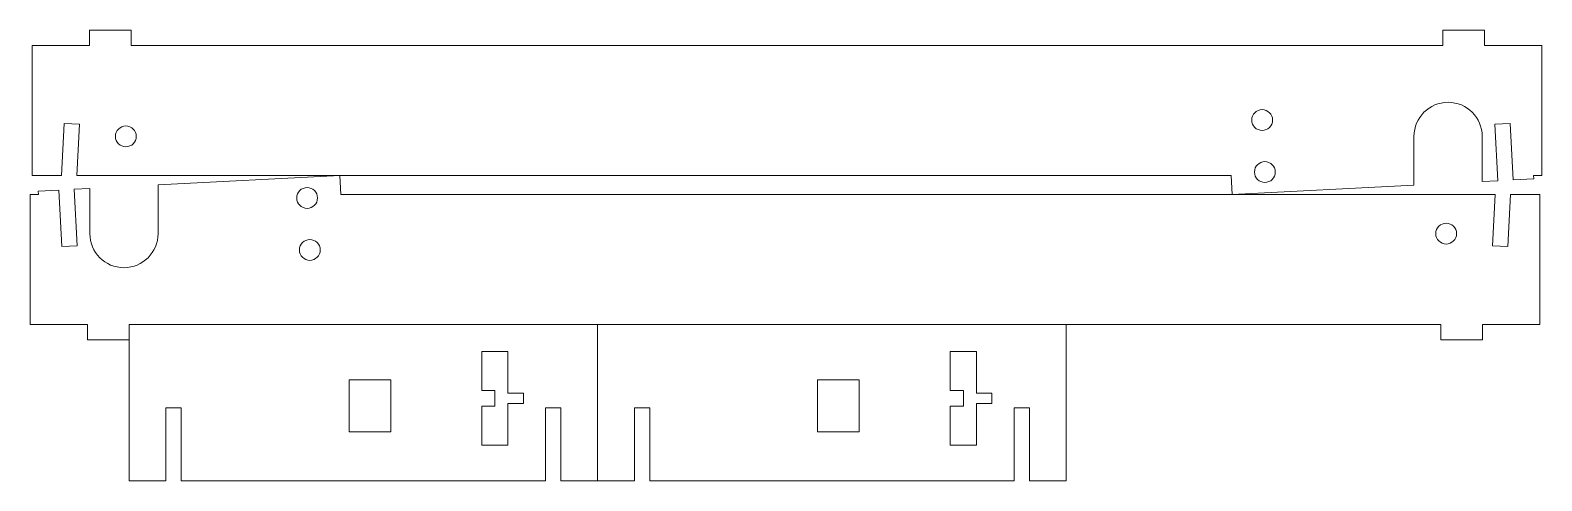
# Model space of a CAD drawing. Header units: millimetres. Extents: x 33 to 323, y 51 to 137.
import ezdxf

# ---------------------------------------------------------------- set-up
doc = ezdxf.new("R2010")
doc.units = ezdxf.units.MM

msp = doc.modelspace()

# ---------------------------------------------------------------- linework, layer by layer
at = {"lineweight": 0}
for p, q in [((52.28, 137.49), (44.28, 137.49)), ((44.28, 137.49), (44.28, 134.59)), ((52.28, 134.59), (52.28, 137.49)), ((304.28, 137.49), (304.28, 134.59)), ((312.28, 137.49), (304.28, 137.49)), ((312.28, 134.59), (312.28, 137.49)), ((44.28, 134.59), (33.28, 134.59)), ((33.28, 134.59), (33.28, 109.59)), ((304.28, 134.59), (52.28, 134.59)), ((323.28, 134.59), (312.28, 134.59)), ((323.28, 109.59), (323.28, 134.59)), ((38.92, 109.59), (39.44, 119.58)), ((39.44, 119.58), (42.39, 119.43)), ((42.39, 119.43), (41.87, 109.59)), ((314.27, 119.43), (317.21, 119.58)), ((314.84, 108.58), (314.27, 119.43)), ((317.21, 119.58), (317.78, 108.74)), ((298.73, 107.74), (298.73, 117.09)), ((311.83, 117.09), (311.83, 108.43)), ((33.28, 109.59), (38.92, 109.59)), ((41.87, 109.59), (263.61, 109.59)), ((92.38, 109.59), (57.46, 107.76)), ((57.46, 107.76), (57.46, 98.41)), ((92.58, 105.91), (92.38, 109.59)), ((263.61, 109.59), (263.81, 105.91)), ((263.81, 105.91), (298.73, 107.74)), ((311.83, 108.43), (314.84, 108.58)), ((317.78, 108.74), (321.73, 108.94)), ((321.73, 108.94), (321.69, 109.59)), ((321.69, 109.59), (323.28, 109.59)), ((32.91, 105.91), (32.91, 80.91)), ((34.5, 105.91), (32.91, 105.91)), ((38.41, 106.77), (34.46, 106.56)), ((34.46, 106.56), (34.5, 105.91)), ((38.97, 95.92), (38.41, 106.77)), ((44.36, 107.08), (41.35, 106.92)), ((41.35, 106.92), (41.92, 96.08)), ((44.36, 98.41), (44.36, 107.08)), ((314.32, 105.91), (92.58, 105.91)), ((313.8, 96.08), (314.32, 105.91)), ((317.27, 105.91), (316.75, 95.92)), ((322.91, 105.91), (317.27, 105.91)), ((322.91, 80.91), (322.91, 105.91)), ((41.92, 96.08), (38.97, 95.92)), ((316.75, 95.92), (313.8, 96.08)), ((32.91, 80.91), (43.91, 80.91)), ((43.91, 80.91), (43.91, 78.01)), ((51.91, 80.91), (303.91, 80.91)), ((51.91, 80.91), (51.91, 50.91)), ((141.91, 80.91), (141.91, 50.91)), ((231.91, 50.91), (231.91, 80.91)), ((303.91, 80.91), (303.91, 78.01)), ((311.91, 78.01), (311.91, 80.91)), ((311.91, 80.91), (322.91, 80.91)), ((43.91, 78.01), (51.91, 78.01)), ((119.66, 68.27), (119.66, 75.77)), ((119.66, 75.77), (124.66, 75.77)), ((124.66, 75.77), (124.66, 67.77)), ((209.66, 68.27), (209.66, 75.77)), ((209.66, 75.77), (214.66, 75.77)), ((214.66, 75.77), (214.66, 67.77)), ((303.91, 78.01), (311.91, 78.01)), ((94.16, 70.33), (102.16, 70.33)), ((94.16, 60.33), (94.16, 70.33)), ((102.16, 70.33), (102.16, 60.33)), ((184.16, 70.33), (192.16, 70.33)), ((184.16, 60.33), (184.16, 70.33)), ((192.16, 70.33), (192.16, 60.33)), ((122.16, 68.27), (119.66, 68.27)), ((122.16, 65.27), (122.16, 68.27)), ((124.66, 67.77), (127.66, 67.77)), ((127.66, 67.77), (127.66, 65.77)), ((212.16, 68.27), (209.66, 68.27)), ((212.16, 65.27), (212.16, 68.27)), ((214.66, 67.77), (217.66, 67.77)), ((217.66, 67.77), (217.66, 65.77)), ((58.96, 64.91), (61.91, 64.91)), ((58.96, 50.91), (58.96, 64.91)), ((61.91, 64.91), (61.91, 50.91)), ((119.66, 57.77), (119.66, 65.27)), ((119.66, 65.27), (122.16, 65.27)), ((124.66, 65.77), (124.66, 57.77)), ((127.66, 65.77), (124.66, 65.77)), ((131.91, 64.91), (134.86, 64.91)), ((131.91, 50.91), (131.91, 64.91)), ((134.86, 64.91), (134.86, 50.91)), ((148.96, 64.91), (151.91, 64.91)), ((148.96, 50.91), (148.96, 64.91)), ((151.91, 64.91), (151.91, 50.91)), ((209.66, 57.77), (209.66, 65.27)), ((209.66, 65.27), (212.16, 65.27)), ((214.66, 65.77), (214.66, 57.77)), ((217.66, 65.77), (214.66, 65.77)), ((221.91, 64.91), (224.86, 64.91)), ((221.91, 50.91), (221.91, 64.91)), ((224.86, 64.91), (224.86, 50.91)), ((102.16, 60.33), (94.16, 60.33)), ((192.16, 60.33), (184.16, 60.33)), ((124.66, 57.77), (119.66, 57.77)), ((214.66, 57.77), (209.66, 57.77)), ((51.91, 50.91), (58.96, 50.91)), ((61.91, 50.91), (131.91, 50.91)), ((134.86, 50.91), (148.96, 50.91)), ((151.91, 50.91), (221.91, 50.91)), ((224.86, 50.91), (231.91, 50.91))]:
    msp.add_line(p, q, dxfattribs=at)
for centre in [(269.56, 120.23), (51.28, 117.09), (270.09, 110.24), (86.1, 105.26), (304.91, 98.41), (86.62, 95.27)]:
    msp.add_circle(centre, 2, dxfattribs=at)
for centre, start, end in [((305.28, 117.09), 0, 180), ((50.91, 98.41), 180, 0)]:
    msp.add_arc(centre, 6.55, start, end, dxfattribs=at)

doc.saveas('drawing.dxf')
